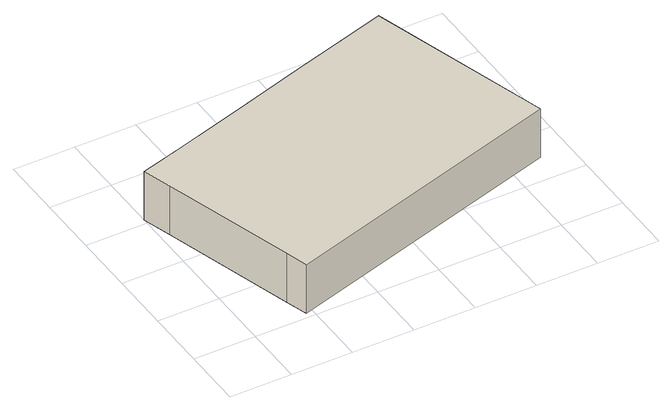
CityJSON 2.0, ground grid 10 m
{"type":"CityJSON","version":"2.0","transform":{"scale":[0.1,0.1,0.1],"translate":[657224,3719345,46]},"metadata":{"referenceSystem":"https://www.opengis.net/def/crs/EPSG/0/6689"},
"CityObjects":{
"building1":{"type":"Building","attributes":{"measuredHeight":7.6,"BuildingDetails.prefecture":"40","BuildingDetails.city":"40205","BuildingDetails.surveyYear":2016},"geometry":[{"type":"Solid","lod":"1","boundaries":[[[[0,1,2,3]],[[2,4,5,3]],[[1,6,4,2]],[[0,7,6,1]],[[3,5,7,0]],[[4,6,7,5]]]]}]},
"building2":{"type":"Building","attributes":{"measuredHeight":7.8,"BuildingDetails.prefecture":"40","BuildingDetails.city":"40205","BuildingDetails.surveyYear":2016},"geometry":[{"type":"Solid","lod":"1","boundaries":[[[[8,9,10,11]],[[10,12,13,11]],[[9,14,12,10]],[[8,15,14,9]],[[11,13,15,8]],[[12,14,15,13]]]]}]},
"building3":{"type":"Building","attributes":{"class":"3001","usage":"441","measuredHeight":9.3,"storeysAboveGround":1,"storeysBelowGround":0,"BuildingDetails.urbanPlanType":"21","BuildingDetails.districtsAndZonesType":"13","BuildingDetails.landUsePlanType":"213","BuildingDetails.areaClassificationType":"22","BuildingDetails.prefecture":"40","BuildingDetails.city":"40205","BuildingDetails.surveyYear":2016},"geometry":[{"type":"Solid","lod":"1","boundaries":[[[[16,17,18,19,20,21,22,23,24,25,26,27]],[[26,28,29,27]],[[25,30,28,26]],[[24,31,30,25]],[[23,32,31,24]],[[22,33,32,23]],[[21,34,33,22]],[[20,35,34,21]],[[19,36,35,20]],[[18,37,36,19]],[[17,38,37,18]],[[16,39,38,17]],[[27,29,39,16]],[[28,30,31,32,33,34,35,36,37,38,39,29]]]]}]},
"building4":{"type":"Building","attributes":{"measuredHeight":6.6,"BuildingDetails.prefecture":"40","BuildingDetails.city":"40205","BuildingDetails.surveyYear":2016},"geometry":[{"type":"Solid","lod":"1","boundaries":[[[[40,41,42,43]],[[42,44,45,43]],[[41,46,44,42]],[[40,47,46,41]],[[43,45,47,40]],[[44,46,47,45]]]]}]}
},
"vertices":[
[41,320,6],[37,332,6],[85,346,6],[89,334,6],[85,346,46],[89,334,46],[37,332,46],[41,320,46],
[156,354,6],[154,363,6],[200,377,6],[203,368,6],[200,377,50],[203,368,50],[154,363,50],[156,354,50],
[14,262,5],[0,308,5],[41,320,5],[89,334,5],[156,354,5],[203,368,5],[311,401,5],[389,424,5],[464,446,5],[553,148,5],[89,9,5],[78,45,5],[89,9,92],[78,45,92],[553,148,92],[464,446,92],[389,424,92],[311,401,92],[203,368,92],[156,354,92],[89,334,92],[41,320,92],[0,308,92],[14,262,92],
[311,401,6],[309,409,6],[387,431,6],[389,424,6],[387,431,62],[389,424,62],[309,409,62],[311,401,62]
]}
